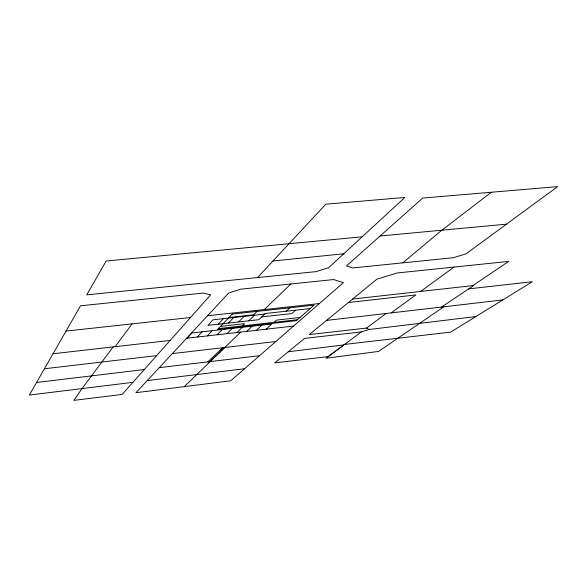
<?xml version="1.0" encoding="UTF-8"?>
<svg xmlns="http://www.w3.org/2000/svg" width="587" height="587" viewBox="0 0 587 587"><rect width="100%" height="100%" fill="white"/><g stroke="black" fill="none" stroke-linecap="round" stroke-linejoin="round"><path stroke-width="0.88" d="M44.414 368.768L29.35 395.058L132.919 382.342L210.616 294.887L203.337 293.067L80.522 305.805L44.414 368.768L156.641 355.627M115.125 346.682L132.068 323.877M113.152 346.91L82.055 388.579L73.845 400.378L122.177 394.427L132.919 382.342M187.304 338.178L191.89 332.976L271.825 323.958L266.153 329.197M197.327 337.033L202.053 331.824M172.336 353.609L228.703 292.964L240.809 289.171L333.599 279.551L343.424 282.64L230.728 380.787L135.971 392.703L172.336 353.609L275.817 341.524M257.561 277.57L325.807 204.195L404.861 197.459L328.683 267.694L315.953 271.649L86.766 294.872L106.159 261.01L362.194 236.81M207.299 335.903L212.164 330.686M218.203 324.222L223.405 318.646M217.227 334.773L222.231 329.549M228.438 323.077L233.78 317.508M227.103 333.643L232.247 328.427M238.615 321.947L244.111 316.371M242.424 325.91L244.669 323.679L220.558 326.379M257.025 311.389L253.599 314.801L228.945 317.508M184.281 386.628L240.758 332.088M236.935 332.528L242.211 327.297M248.749 320.818L254.384 315.234M246.723 331.413L252.131 326.181M264.267 309.562L290.873 283.991M224.689 347.497L209.911 361.621L207.754 361.878L222.811 347.717L220.668 349.72L222.568 349.5M256.46 330.305L262 325.066M274.136 322.344L276.558 320.106L300.016 317.479M286.199 311.213L289.897 307.801M295.621 310.178L291.871 313.561L261.721 316.899M380.127 235.989L422.684 198.068L557.65 186.622L465.997 253.87L453.098 257.752L352.501 267.951L346.521 265.889L380.127 235.989L506.478 224.161M402.741 262.859L441.534 230.464L491.348 192.243M288.298 351.76L343.916 344.899L328.17 356.603L274.687 362.898L304.58 338.406L361.372 331.904L369.223 329.483L475.881 316.547L532.336 281.723L468.697 288.87M472.792 285.62L508.709 261.406L397.406 272.94L376.957 279.126L309.261 334.568L366.53 328.067L386.143 313.48M361.372 331.904L325.976 358.231L378.571 351.444L443.779 306.796M391.221 312.886L415.823 294.945L348.355 302.54M420.63 291.445L454.074 267.07M441.622 307.045L473.68 285.524L352.626 299.04M475.881 316.547L450.589 332.132L344.547 344.422M147.22 380.596L244.566 368.746M36.563 382.475L144.285 369.539M159.246 367.667L259.542 355.7M326.57 320.399L502.788 299.95M186.578 338.259L293.551 326.078M53.043 353.756L170.164 340.423M218.452 328.603L297.47 319.724M310.171 308.571L265.214 313.517L258.83 319.695L207.923 325.367L212.978 319.798L264.605 314.111M66.037 331.068L190.496 317.516M207.519 315.755L319.438 303.545M272.962 261.017L343.835 253.753M366.53 328.067L369.223 329.483M232.166 314.104L217.55 329.556L296.369 320.678L314.06 305.159L232.166 314.104"/></g></svg>
